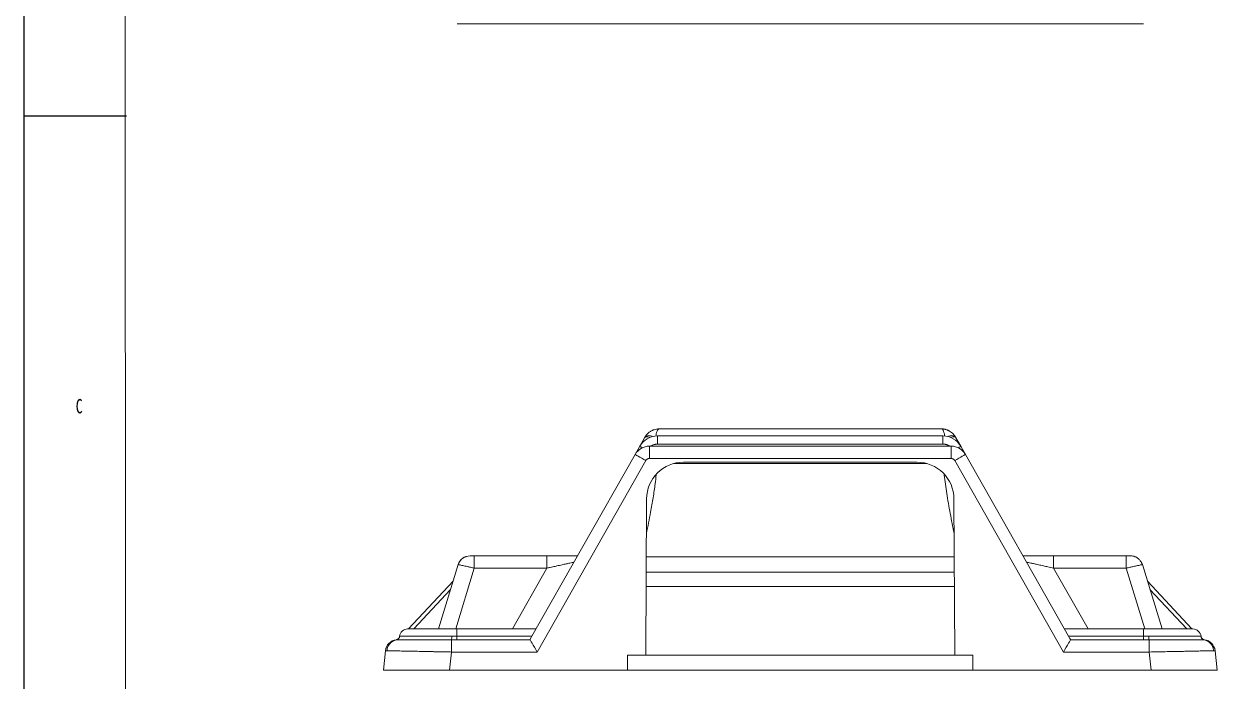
# Model space of a CAD drawing. Header units: millimetres. Extents: x 0 to 1189, y 0 to 841.
# Drawn here: x 0 to 290.3, y 423.2 to 583.1 of the extents above; entities that cross this region are included whole.
import ezdxf

# ---------------------------------------------------------------- set-up
doc = ezdxf.new("R2010")
doc.units = ezdxf.units.MM
for name, color, linetype in [('10', 7, 'Continuous'), ('5', 7, 'Continuous'), ('9', 7, 'Continuous')]:
    doc.layers.add(name, color=color, linetype=linetype)
doc.styles.add('SLDTEXTSTYLE0', font='TXT', dxfattribs={"width": 0.7})

msp = doc.modelspace()

# ---------------------------------------------------------------- linework, layer by layer
at = {"color": 7, "linetype": 'Continuous', "lineweight": 15}
for p, q in [((105.37, 583.13), (272.36, 583.13)), ((149.81, 480.34), (150.99, 482.41)), ((154.16, 482.87), (223.57, 482.87)), ((154.16, 480.87), (154.16, 482.87)), ((154.54, 484.57), (223.19, 484.57)), ((223.57, 482.87), (223.57, 480.87)), ((226.74, 482.41), (227.92, 480.34)), ((148.68, 478.34), (149.81, 480.34)), ((152.16, 477.37), (152.16, 480.37)), ((225.57, 480.37), (152.16, 480.37)), ((154.16, 480.87), (223.57, 480.87)), ((225.57, 480.37), (225.57, 477.37)), ((227.92, 480.34), (229.05, 478.34)), ((123.26, 433.53), (148.68, 478.34)), ((124.87, 430.28), (151.29, 476.86)), ((225.57, 477.37), (152.16, 477.37)), ((158.18, 476.17), (219.55, 476.17)), ((160.48, 476.47), (217.25, 476.47)), ((226.44, 476.86), (252.86, 430.28)), ((229.05, 478.34), (254.46, 433.53)), ((151.28, 429.48), (151.48, 467.52)), ((226.25, 467.52), (226.45, 429.48)), ((107.62, 453.54), (107.47, 453.47)), ((109.57, 453.68), (109.57, 450.68)), ((109.57, 453.68), (127.24, 453.68)), ((127.24, 453.68), (127.24, 450.68)), ((250.49, 453.68), (250.49, 450.68)), ((250.49, 453.68), (268.16, 453.68)), ((268.16, 450.68), (268.16, 453.68)), ((100.86, 435.88), (105.66, 451.56)), ((109.57, 450.68), (105.05, 435.88)), ((109.57, 450.68), (127.24, 450.68)), ((118.85, 435.88), (127.24, 450.68)), ((250.49, 450.68), (258.88, 435.88)), ((250.49, 450.68), (268.16, 450.68)), ((272.68, 435.88), (268.16, 450.68)), ((272.07, 451.56), (276.86, 435.88)), ((104.43, 447.55), (93.59, 435.88)), ((151.39, 449.68), (226.34, 449.68)), ((284.14, 435.88), (273.3, 447.55)), ((103.81, 445.53), (94.85, 435.88)), ((151.37, 446.18), (226.36, 446.18)), ((282.88, 435.88), (273.92, 445.53)), ((105.36, 435.88), (105.36, 434.1)), ((105.36, 435.88), (124.6, 435.88)), ((253.13, 435.88), (272.36, 435.88)), ((272.36, 435.88), (272.36, 434.1)), ((90.55, 433.25), (90.53, 433.25)), ((90.54, 433.25), (90.56, 433.26)), ((90.72, 433.3), (90.68, 433.28)), ((91.38, 434.12), (91.38, 434.12)), ((104.01, 433.24), (104.01, 430.28)), ((105.36, 433.23), (105.36, 434.1)), ((105.36, 434.1), (123.59, 434.1)), ((123.15, 433.23), (105.36, 433.23)), ((254.14, 434.1), (272.36, 434.1)), ((272.36, 433.23), (254.58, 433.23)), ((272.36, 434.1), (272.36, 433.23)), ((273.71, 430.28), (273.71, 433.24)), ((287.17, 433.26), (287.18, 433.25)), ((87.96, 430.59), (87.46, 425.88)), ((104.01, 430.28), (103.55, 425.88)), ((124.87, 430.28), (104.01, 430.28)), ((273.71, 430.28), (252.86, 430.28)), ((274.18, 425.88), (273.71, 430.28)), ((290.26, 425.88), (289.77, 430.59)), ((146.86, 429.48), (151.28, 429.48)), ((146.86, 425.88), (146.86, 429.48)), ((226.45, 429.48), (151.28, 429.48)), ((226.45, 429.48), (230.86, 429.48)), ((230.86, 429.48), (230.86, 425.88)), ((103.55, 425.88), (87.46, 425.88)), ((103.55, 425.88), (146.86, 425.88)), ((230.86, 425.88), (146.86, 425.88)), ((230.86, 425.88), (274.18, 425.88)), ((274.18, 425.88), (290.26, 425.88))]:
    msp.add_line(p, q, dxfattribs=at)
at = {"color": 8, "linetype": 'Continuous', "lineweight": 15}
for p, q in [((226.32, 453.44), (151.41, 453.44)), ((91.38, 434.12), (91.43, 434.13))]:
    msp.add_line(p, q, dxfattribs=at)
at = {"color": 8, "linetype": 'Continuous', "lineweight": 15, "flags": 128}
for points in [[(152.3, 482.51), (152.27, 482.52), (151.9, 482.6), (151.57, 482.62), (151.3, 482.6), (151.11, 482.53), (150.99, 482.41)], [(226.74, 482.41), (226.62, 482.53), (226.42, 482.6), (226.16, 482.62), (225.83, 482.6), (225.45, 482.52), (225.43, 482.51)]]:
    msp.add_lwpolyline(points, dxfattribs=at)
at = {"color": 7, "linetype": 'Continuous', "lineweight": 15, "flags": 128}
for points in [[(151.06, 482.54), (151.21, 482.71), (151.42, 482.84), (151.69, 482.91), (152.02, 482.94), (152.39, 482.91), (152.8, 482.84), (153.1, 482.75)], [(226.66, 482.54), (226.52, 482.71), (226.31, 482.84), (226.04, 482.91), (225.71, 482.94), (225.34, 482.91), (224.93, 482.84), (224.63, 482.75)], [(150.44, 479.98), (150.3, 480.06), (150.18, 480.13), (150.07, 480.19), (149.98, 480.24), (149.91, 480.28), (149.85, 480.31), (149.82, 480.33), (149.81, 480.34)], [(227.29, 479.98), (227.43, 480.06), (227.55, 480.13), (227.66, 480.19), (227.75, 480.24), (227.82, 480.28), (227.87, 480.31), (227.91, 480.33), (227.92, 480.34)], [(151.29, 476.86), (150.78, 477.15), (150.29, 477.43), (149.84, 477.68), (149.45, 477.91), (149.12, 478.09), (148.88, 478.23), (148.73, 478.31), (148.68, 478.34)], [(229.05, 478.34), (229, 478.31), (228.85, 478.23), (228.61, 478.09), (228.28, 477.91), (227.89, 477.68), (227.44, 477.43), (226.95, 477.15), (226.44, 476.86)], [(271.83, 452.13), (271.9, 452), (272.07, 451.56)], [(123.15, 433.23), (123.25, 433.06), (123.41, 432.79), (123.62, 432.42), (123.89, 431.96), (124.19, 431.44), (124.53, 430.87), (124.87, 430.28)], [(252.86, 430.28), (253.2, 430.87), (253.53, 431.44), (253.84, 431.96), (254.1, 432.42), (254.32, 432.79), (254.48, 433.06), (254.58, 433.23)]]:
    msp.add_lwpolyline(points, dxfattribs=at)
at = {"color": 7, "linetype": 'Continuous', "lineweight": 15}
for centre, radius, start, end in [((154.16, 477.87), 5, 90, 150.4376), ((223.57, 477.87), 5, 29.5624, 90), ((152.16, 476.37), 4, 90, 150.4376), ((225.57, 476.37), 4, 29.5624, 90), ((160.48, 467.47), 9, 90, 179.7), ((217.25, 467.47), 9, 0.3, 90), ((108.53, 450.68), 3, 90, 163), ((269.2, 450.68), 3, 68.8744, 90), ((93.36, 433.88), 2, 90, 173.0886), ((284.36, 433.88), 2, 6.9114, 90), ((90.94, 430.28), 3, 97.2395, 174), ((90.44, 434.25), 0.997, 277.3108, 353.11), ((90.39, 434.24), 1, 330.548, 353.0886), ((100.67, 434.02), 3.44, 346.8207, 1.4519), ((277.06, 434.02), 3.44, 178.5481, 193.1793), ((287.29, 434.25), 0.997, 186.89, 262.6892), ((286.79, 430.28), 3, 6, 82.7605)]:
    msp.add_arc(centre, radius, start, end, dxfattribs=at)
at = {"color": 8, "linetype": 'Continuous', "lineweight": 15}
msp.add_arc((287.34, 434.24), 1, 241.8471, 261.9929, dxfattribs=at)
at = {"color": 7, "linetype": 'Continuous', "lineweight": 15}
for points in [[(151.06, 482.54), (151.04, 482.5), (151.01, 482.45), (150.99, 482.41)], [(226.74, 482.41), (226.71, 482.45), (226.69, 482.5), (226.66, 482.54)], [(123.26, 433.53), (123.18, 433.38), (123.13, 433.27), (123.15, 433.23)], [(254.58, 433.23), (254.6, 433.27), (254.55, 433.38), (254.46, 433.53)], [(286.3, 434.13), (286.33, 434.12), (286.35, 434.12), (286.35, 434.12)]]:
    msp.add_open_spline(points, degree=3, dxfattribs=at)
for points, knots in [([(151.06, 482.54), (151.11, 482.62), (151.21, 482.78), (151.38, 483.02), (151.56, 483.24), (151.77, 483.46), (152, 483.66), (152.26, 483.86), (152.55, 484.04), (152.91, 484.23), (153.36, 484.4), (153.92, 484.54), (154.32, 484.56), (154.54, 484.57)], [0, 0, 0, 0, 0.065253, 0.132401, 0.201457, 0.272434, 0.345344, 0.420196, 0.497002, 0.591615, 0.706989, 0.843121, 1, 1, 1, 1]), ([(153.72, 482.81), (153.76, 483), (153.84, 483.49), (154.02, 484.02), (154.27, 484.47), (154.44, 484.53), (154.54, 484.57)], [0, 0, 0, 0, 0.171244, 0.453739, 0.681979, 1, 1, 1, 1]), ([(223.19, 484.57), (223.29, 484.53), (223.46, 484.47), (223.71, 484.02), (223.89, 483.48), (223.98, 482.98), (224.01, 482.78)], [0, 0, 0, 0, 0.314877, 0.540833, 0.820529, 1, 1, 1, 1]), ([(223.19, 484.57), (223.28, 484.57), (223.45, 484.56), (223.71, 484.54), (223.95, 484.5), (224.18, 484.44), (224.39, 484.38), (224.58, 484.32), (224.76, 484.25), (224.92, 484.17), (225.07, 484.1), (225.32, 483.96), (225.66, 483.72), (226.06, 483.36), (226.4, 482.97), (226.58, 482.68), (226.66, 482.54)], [0, 0, 0, 0, 0.065293, 0.12726, 0.185901, 0.241216, 0.293206, 0.34187, 0.387209, 0.429223, 0.467913, 0.50328, 0.636319, 0.763412, 0.884618, 1, 1, 1, 1]), ([(154.16, 480.87), (154.08, 480.87), (153.91, 480.86), (153.66, 480.83), (153.41, 480.78), (153.18, 480.71), (152.94, 480.61), (152.72, 480.5), (152.57, 480.41), (152.5, 480.37)], [0, 0, 0, 0, 0.145361, 0.288229, 0.429579, 0.570421, 0.711771, 0.854639, 1, 1, 1, 1]), ([(225.23, 480.37), (225.15, 480.41), (225.01, 480.5), (224.78, 480.61), (224.55, 480.71), (224.32, 480.78), (224.07, 480.83), (223.82, 480.86), (223.65, 480.87), (223.57, 480.87)], [0, 0, 0, 0, 0.145361, 0.288229, 0.429579, 0.570421, 0.711771, 0.854639, 1, 1, 1, 1]), ([(151.29, 476.86), (151.3, 476.88), (151.35, 476.96), (151.46, 477.1), (151.65, 477.24), (151.86, 477.33), (152.03, 477.36), (152.12, 477.37), (152.16, 477.37)], [0, 0, 0, 0, 0.074116, 0.252394, 0.500016, 0.749086, 0.873304, 1, 1, 1, 1]), ([(226.44, 476.86), (226.41, 476.9), (226.37, 476.97), (226.28, 477.07), (226.18, 477.16), (226.04, 477.26), (225.83, 477.35), (225.66, 477.36), (225.57, 477.37)], [0, 0, 0, 0, 0.126685, 0.250894, 0.37477, 0.500477, 0.748079, 1, 1, 1, 1]), ([(151.44, 459.14), (151.79, 460.88), (152.38, 463.85), (153.09, 467.86), (153.56, 470.92), (153.75, 472.66), (153.82, 473.38)], [0, 0, 0, 0, 0.340468, 0.584525, 0.82846, 1, 1, 1, 1]), ([(223.89, 473.46), (223.89, 473.4), (223.96, 472.68), (224.16, 471.15), (224.59, 468.11), (225.3, 464.11), (225.96, 460.77), (226.29, 459.14)], [0, 0, 0, 0, 0.014895, 0.180394, 0.345928, 0.681237, 1, 1, 1, 1]), ([(107.47, 453.47), (107.29, 453.4), (106.88, 453.23), (106.37, 452.78), (105.94, 452.21), (105.81, 451.76), (105.74, 451.54)], [0, 0, 0, 0, 0.205445, 0.474163, 0.741199, 1, 1, 1, 1]), ([(109.57, 453.68), (109.52, 453.68), (109.43, 453.68), (109.3, 453.68), (109.17, 453.68), (109.05, 453.68), (108.93, 453.68), (108.83, 453.68), (108.71, 453.68), (108.6, 453.68), (108.54, 453.68), (108.53, 453.68), (108.53, 453.68)], [0, 0, 0, 0, 0.087622, 0.173478, 0.258068, 0.34175, 0.424771, 0.507305, 0.594925, 0.764911, 0.893541, 1, 1, 1, 1]), ([(127.24, 453.68), (127.39, 453.68), (127.67, 453.68), (128.1, 453.68), (128.52, 453.68), (128.95, 453.68), (129.58, 453.68), (130.42, 453.68), (131.43, 453.68), (132.38, 453.68), (133.16, 453.68), (133.77, 453.68), (134.26, 453.68), (134.55, 453.68), (134.69, 453.68)], [0, 0, 0, 0, 0.051014, 0.101826, 0.152518, 0.203175, 0.253881, 0.383286, 0.511559, 0.638133, 0.762994, 0.842847, 0.921689, 1, 1, 1, 1]), ([(243.04, 453.68), (243.12, 453.68), (243.29, 453.68), (243.57, 453.68), (243.86, 453.68), (244.16, 453.68), (244.65, 453.68), (245.35, 453.68), (246.3, 453.68), (247.31, 453.68), (248.24, 453.68), (249.06, 453.68), (249.77, 453.68), (250.25, 453.68), (250.49, 453.68)], [0, 0, 0, 0, 0.046919, 0.093978, 0.141283, 0.188937, 0.237041, 0.361777, 0.488475, 0.616625, 0.746151, 0.830564, 0.91505, 1, 1, 1, 1]), ([(269.2, 453.68), (269.2, 453.68), (269.2, 453.68), (269.17, 453.68), (269.12, 453.68), (269.06, 453.68), (268.99, 453.68), (268.9, 453.68), (268.76, 453.68), (268.57, 453.68), (268.35, 453.68), (268.22, 453.68), (268.16, 453.68)], [0, 0, 0, 0, 0.083801, 0.166183, 0.247853, 0.329327, 0.410964, 0.493007, 0.573345, 0.755098, 0.884316, 1, 1, 1, 1]), ([(271.99, 451.54), (271.92, 451.76), (271.79, 452.21), (271.36, 452.79), (270.8, 453.26), (270.34, 453.45), (270.11, 453.54)], [0, 0, 0, 0, 0.244606, 0.496996, 0.750975, 1, 1, 1, 1]), ([(105.8, 451.52), (105.84, 451.52), (105.9, 451.5), (106.29, 451.42), (106.88, 451.28), (107.69, 451.1), (108.66, 450.89), (109.25, 450.75), (109.57, 450.68)], [0, 0, 0, 0, 0.13231, 0.277544, 0.426766, 0.667202, 0.822173, 1, 1, 1, 1]), ([(127.24, 450.68), (127.5, 450.74), (127.98, 450.84), (128.64, 450.99), (129.19, 451.12), (129.95, 451.29), (130.88, 451.49), (131.93, 451.73), (132.77, 451.92), (133.4, 452.06), (133.61, 452.11), (133.71, 452.13)], [0, 0, 0, 0, 0.095348, 0.177657, 0.246927, 0.303163, 0.46865, 0.610814, 0.755287, 0.885289, 1, 1, 1, 1]), ([(244.02, 452.13), (244.12, 452.11), (244.33, 452.06), (244.84, 451.95), (245.36, 451.83), (245.81, 451.73), (246.29, 451.62), (246.82, 451.5), (247.41, 451.37), (248.16, 451.2), (249.19, 450.97), (250.01, 450.79), (250.49, 450.68)], [0, 0, 0, 0, 0.11562, 0.245437, 0.315748, 0.389925, 0.458099, 0.532023, 0.611785, 0.697455, 0.822727, 1, 1, 1, 1]), ([(268.16, 450.68), (268.47, 450.75), (269.07, 450.89), (270.03, 451.1), (270.84, 451.28), (271.44, 451.42), (271.83, 451.5), (271.89, 451.52), (271.92, 451.52)], [0, 0, 0, 0, 0.177834, 0.332808, 0.573234, 0.722462, 0.867699, 1, 1, 1, 1]), ([(93.36, 435.88), (93.37, 435.88), (93.37, 435.88), (93.39, 435.88), (93.43, 435.88), (93.49, 435.88), (93.6, 435.88), (93.81, 435.88), (94.19, 435.88), (94.69, 435.88), (95.52, 435.88), (96.82, 435.88), (98.42, 435.88), (99.83, 435.88), (100.92, 435.88), (102.04, 435.88), (103.04, 435.88), (103.9, 435.88), (104.63, 435.88), (105.12, 435.88), (105.36, 435.88)], [0, 0, 0, 0, 0.023353, 0.046655, 0.069937, 0.09323, 0.116565, 0.1783, 0.240092, 0.304402, 0.368768, 0.500006, 0.631244, 0.695554, 0.759919, 0.821655, 0.883447, 0.922284, 0.961087, 1, 1, 1, 1]), ([(272.36, 435.88), (272.51, 435.88), (272.8, 435.88), (273.24, 435.88), (273.68, 435.88), (274.11, 435.88), (274.79, 435.88), (275.69, 435.88), (276.8, 435.88), (277.89, 435.88), (279.3, 435.88), (280.91, 435.88), (282.21, 435.88), (283.04, 435.88), (283.53, 435.88), (283.92, 435.88), (284.15, 435.88), (284.28, 435.88), (284.35, 435.88), (284.36, 435.88), (284.36, 435.88)], [0, 0, 0, 0, 0.023353, 0.046655, 0.069937, 0.09323, 0.116565, 0.1783, 0.240092, 0.304402, 0.368768, 0.500006, 0.631244, 0.695554, 0.759919, 0.821655, 0.883447, 0.922284, 0.961087, 1, 1, 1, 1]), ([(91.16, 433.28), (90.82, 433.24), (90.1, 433.15), (89.17, 432.54), (88.49, 431.65), (88.35, 430.93), (88.28, 430.59)], [0, 0, 0, 0, 0.241902, 0.500498, 0.758829, 1, 1, 1, 1]), ([(91.38, 434.12), (91.37, 434.06), (91.35, 433.93), (91.24, 433.7), (91.06, 433.47), (90.78, 433.3), (90.61, 433.27), (90.54, 433.25)], [0, 0, 0, 0, 0.1343984, 0.2685212, 0.5270186, 0.7688833, 1, 1, 1, 1]), ([(90.97, 433.27), (90.97, 433.27), (90.68, 433.27), (90.62, 433.26), (90.57, 433.26)], [0, 0, 0, 0, 0.007423, 1, 1, 1, 1]), ([(91.43, 434.13), (91.44, 434.13), (91.47, 434.13), (91.54, 434.13), (91.63, 434.14), (91.74, 434.14), (91.88, 434.14), (92.04, 434.14), (92.22, 434.14), (92.43, 434.14), (92.81, 434.15), (93.67, 434.15), (95.29, 434.15), (97.4, 434.15), (99.13, 434.14), (100.37, 434.14), (101.33, 434.13), (102.27, 434.13), (103.2, 434.12), (103.81, 434.11), (104.1, 434.11)], [0, 0, 0, 0, 0.025104, 0.050882, 0.077332, 0.104456, 0.132252, 0.160722, 0.189865, 0.219682, 0.250171, 0.334529, 0.499991, 0.649946, 0.749852, 0.803781, 0.85576, 0.905789, 0.953869, 1, 1, 1, 1]), ([(105.36, 433.23), (105.14, 433.23), (104.69, 433.23), (104.24, 433.24), (104.01, 433.24)], [0, 0, 0, 0, 0.500416, 1, 1, 1, 1]), ([(104.1, 434.11), (104.32, 434.11), (104.74, 434.1), (105.16, 434.1), (105.36, 434.1)], [0, 0, 0, 0, 0.512271, 1, 1, 1, 1]), ([(272.36, 434.1), (272.57, 434.1), (272.99, 434.1), (273.41, 434.11), (273.62, 434.11)], [0, 0, 0, 0, 0.487729, 1, 1, 1, 1]), ([(273.71, 433.24), (273.49, 433.24), (273.04, 433.23), (272.59, 433.23), (272.36, 433.23)], [0, 0, 0, 0, 0.499584, 1, 1, 1, 1]), ([(273.62, 434.11), (273.79, 434.11), (274.12, 434.11), (274.62, 434.12), (275.13, 434.12), (275.65, 434.13), (276.18, 434.13), (276.71, 434.13), (277.24, 434.14), (277.78, 434.14), (278.73, 434.14), (280.32, 434.15), (282.44, 434.15), (284.06, 434.15), (284.99, 434.15), (285.47, 434.14), (285.79, 434.14), (286.04, 434.14), (286.21, 434.13), (286.27, 434.13), (286.3, 434.13)], [0, 0, 0, 0, 0.025394, 0.05139, 0.077986, 0.105183, 0.13298, 0.161379, 0.19038, 0.219981, 0.250184, 0.350052, 0.500049, 0.665527, 0.749867, 0.804251, 0.856455, 0.906482, 0.95433, 1, 1, 1, 1]), ([(287.16, 433.26), (287.15, 433.26), (287.12, 433.26), (287.05, 433.26), (286.97, 433.27), (286.85, 433.27), (286.72, 433.27), (286.56, 433.27), (286.37, 433.27), (286.16, 433.28), (285.64, 433.28), (284.68, 433.28), (283.04, 433.28), (281.09, 433.28), (279.26, 433.27), (277.72, 433.27), (276.7, 433.26), (275.69, 433.26), (274.7, 433.25), (274.04, 433.24), (273.71, 433.24)], [0, 0, 0, 0, 0.02607, 0.052556, 0.079466, 0.106806, 0.134582, 0.1628, 0.191463, 0.220575, 0.250139, 0.381063, 0.499993, 0.615358, 0.749849, 0.802903, 0.854439, 0.90446, 0.952975, 1, 1, 1, 1]), ([(287.19, 433.25), (287.11, 433.27), (286.95, 433.3), (286.67, 433.47), (286.48, 433.7), (286.38, 433.93), (286.36, 434.06), (286.35, 434.12)], [0, 0, 0, 0, 0.2311167, 0.4729814, 0.7314788, 0.8656016, 1, 1, 1, 1]), ([(289.45, 430.59), (289.38, 430.93), (289.24, 431.65), (288.56, 432.54), (287.62, 433.15), (286.91, 433.24), (286.57, 433.28)], [0, 0, 0, 0, 0.241172, 0.499502, 0.758098, 1, 1, 1, 1]), ([(104.01, 430.28), (103.83, 430.28), (103.46, 430.29), (102.91, 430.3), (102.39, 430.31), (101.89, 430.32), (101.41, 430.33), (100.96, 430.34), (100.52, 430.35), (100.11, 430.36), (99.72, 430.36), (99.36, 430.37), (99.01, 430.38), (98.69, 430.38), (98.39, 430.39), (97.65, 430.4), (96.51, 430.43), (95.07, 430.46), (93.79, 430.48), (92.72, 430.5), (91.84, 430.52), (91.09, 430.53), (90.42, 430.55), (89.84, 430.56), (89.33, 430.57), (88.9, 430.58), (88.55, 430.58), (88.29, 430.59), (88.1, 430.59), (87.98, 430.59), (87.97, 430.59), (87.96, 430.59)], [0, 0, 0, 0, 0.022441, 0.044071, 0.064891, 0.084901, 0.1041, 0.122489, 0.140067, 0.156835, 0.172792, 0.187939, 0.202276, 0.215802, 0.228517, 0.240423, 0.310556, 0.377292, 0.44063, 0.500572, 0.548283, 0.595528, 0.642309, 0.688627, 0.734484, 0.779879, 0.824816, 0.869295, 0.913318, 0.956885, 1, 1, 1, 1]), ([(289.77, 430.59), (289.76, 430.59), (289.76, 430.59), (289.46, 430.59), (289.45, 430.59)], [0, 0, 0, 0, 0.957733, 1, 1, 1, 1])]:
    msp.add_open_spline(points, degree=3, knots=knots, dxfattribs=at)
at = {"color": 8, "linetype": 'Continuous', "lineweight": 15}
for points, knots in [([(104.01, 433.24), (103.16, 433.25), (101.44, 433.26), (98.99, 433.27), (96.72, 433.28), (94.7, 433.28), (93.03, 433.28), (91.73, 433.28), (91.22, 433.27), (90.97, 433.27)], [0, 0, 0, 0, 0.142536, 0.284868, 0.427611, 0.5715, 0.715463, 0.85841, 1, 1, 1, 1]), ([(289.45, 430.59), (289.21, 430.58), (288.71, 430.57), (287.55, 430.55), (286.52, 430.53), (285.83, 430.52), (284.62, 430.49), (283.36, 430.47), (282.11, 430.44), (281.53, 430.43), (280.92, 430.42), (280.28, 430.41), (279.36, 430.39), (278, 430.36), (276.03, 430.33), (274.53, 430.3), (273.71, 430.28)], [0, 0, 0, 0, 0.134552, 0.279097, 0.328238, 0.377827, 0.427863, 0.568671, 0.598742, 0.629436, 0.660752, 0.692691, 0.725254, 0.796686, 0.888274, 1, 1, 1, 1])]:
    msp.add_open_spline(points, degree=3, knots=knots, dxfattribs=at)
at = {"layer": '10', "color": 7}
msp.add_line((25, 560.67), (0, 560.67), dxfattribs=at)
at = {"layer": '5', "color": 7, "lineweight": 15}
msp.add_line((24.45, 830.27), (25.01, 9.27), dxfattribs=at)
at = {"layer": '9', "color": 7}
msp.add_line((0, 841), (0, 0), dxfattribs=at)

# ---------------------------------------------------------------- texts
at = {"layer": '9', "color": 7, "insert": (13.45, 491.85), "char_height": 3.5, "attachment_point": 2, "style": 'SLDTEXTSTYLE0'}
msp.add_mtext('C', dxfattribs=at)

doc.saveas('drawing.dxf')
